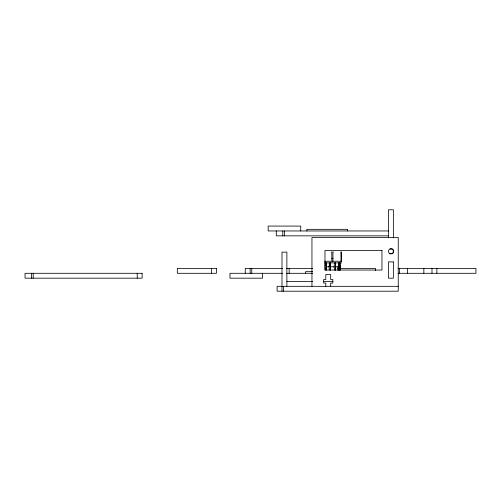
<?xml version="1.0" encoding="UTF-8"?>
<svg xmlns="http://www.w3.org/2000/svg" width="501" height="501" viewBox="0 0 501 501"><rect width="100%" height="100%" fill="white"/><g stroke="black" fill="none" stroke-linecap="round" stroke-linejoin="round"><path stroke-width="0.75" d="M325.193 270.077L325.193 267.759L324.848 267.759M326.151 270.077L326.176 267.759L326.176 270.077M326.176 262.875L326.151 266.131L326.151 262.875M329.32 266.131L329.326 262.875L329.351 266.131L328.963 266.131L329.32 270.089M330.309 262.875L330.309 266.131L330.284 262.875M334.417 270.077L334.417 267.759L334.079 267.759L334.411 262.875M335.376 270.077L335.401 267.759L335.401 270.077M335.401 262.875L335.376 266.131L335.376 262.875M338.544 266.131L338.551 262.875L338.188 267.772L338.576 267.772L338.576 270.089L338.544 267.772M339.534 266.131L339.509 262.875L339.847 267.759L339.503 267.759L339.509 270.083L339.534 267.759M340.041 262.875L340.041 266.131L340.016 262.875M330.284 270.083L330.278 267.759L330.616 267.759L330.278 266.131M338.72 267.772L339.077 267.772M340.01 270.083L340.323 266.131L340.348 267.759M388.475 230.961L268.154 230.961L268.154 226.076L300.719 226.076L300.719 230.961M388.475 235.846L276.295 235.846L276.295 230.961M389.872 248.872L392.659 248.872M331.123 252.128L333.653 252.128M389.171 253.756L392.659 253.756M331.743 258.641L333.115 258.641M324.667 261.246L331.862 261.246L331.8 252.942M332.113 261.246L341.087 261.246M341.194 261.246L341.588 261.246M324.667 262.875L331.862 262.875M332.113 262.875L341.588 262.875M324.848 266.131L325.193 266.131L325.187 262.875M326.151 266.131L326.502 266.131L326.477 267.759L326.151 267.759M335.376 266.131L335.726 266.131L335.726 267.759L335.376 267.759M340.01 266.131L340.348 266.131M326.665 266.782L334.299 266.782M335.476 266.782L338.425 266.782M282.564 268.411L245.265 268.411L245.265 273.295M286.603 268.411L312.593 268.411M337.549 268.411L375.443 268.411L375.443 270.502M398.032 268.411L475.95 268.411L475.95 273.295L398.032 273.295M312.668 271.667L305.604 271.667L305.604 273.295M282.564 273.295L229.984 273.295L229.984 278.18L262.549 278.18L262.549 273.295M286.603 273.295L312.668 273.295M286.879 281.437L312.705 281.437M323.665 281.437L333.059 281.437M398.245 286.321L277.109 286.321L277.109 291.206L398.245 291.206L398.245 237.474L311.954 237.474L311.954 286.321M340.01 267.759L340.041 270.083M330.278 267.759L330.309 270.083M341.388 251.89L341.525 261.246M340.887 251.89L341.024 261.246M436.872 268.411L436.872 273.295M431.987 268.411L431.987 273.295M423.852 268.411L423.852 273.295M407.57 268.411L407.57 273.295M399.429 268.411L399.429 273.295M393.36 237.931L393.36 209.794L388.475 209.794L388.475 237.931M393.36 249.567L393.36 253.061M347.588 230.961L347.588 229.333L306.881 229.333L306.881 230.961M338 266.782L338 270.271M332.927 252.942L332.927 261.246M330.673 286.321L330.673 283.065L332.789 283.065L332.789 279.483L330.673 279.483L330.673 274.598L325.788 274.598L325.788 279.483L323.671 279.483L323.671 283.065L325.788 283.065L325.788 286.321M289.152 268.411L289.152 273.295M286.879 286.321L286.879 252.128L281.994 252.128L281.994 291.206M284.436 230.961L284.436 235.846M283.622 286.321L283.622 291.206M282.808 230.961L282.808 235.846M251.778 268.411L251.778 273.295M250.149 268.411L250.149 273.295M211.51 268.411L211.51 273.295M137.23 273.295L137.23 278.18M33.191 273.295L33.191 278.18M31.563 273.295L31.563 278.18M381.962 250.5L324.974 250.5L324.974 270.039L381.962 270.039L381.962 250.5M393.36 261.898L388.475 261.898L388.475 278.18L393.36 278.18L393.36 261.898M216.394 268.411L177.316 268.411L177.316 273.295L216.394 273.295L216.394 268.411M142.115 273.295L25.05 273.295L25.05 278.18L142.115 278.18L142.115 273.295M389.697 253.431A2.442 2.442 0 0 0 393.36 251.314A2.442 2.442 0 0 0 389.697 249.197A2.442 2.442 0 0 0 389.697 253.431"/></g></svg>
